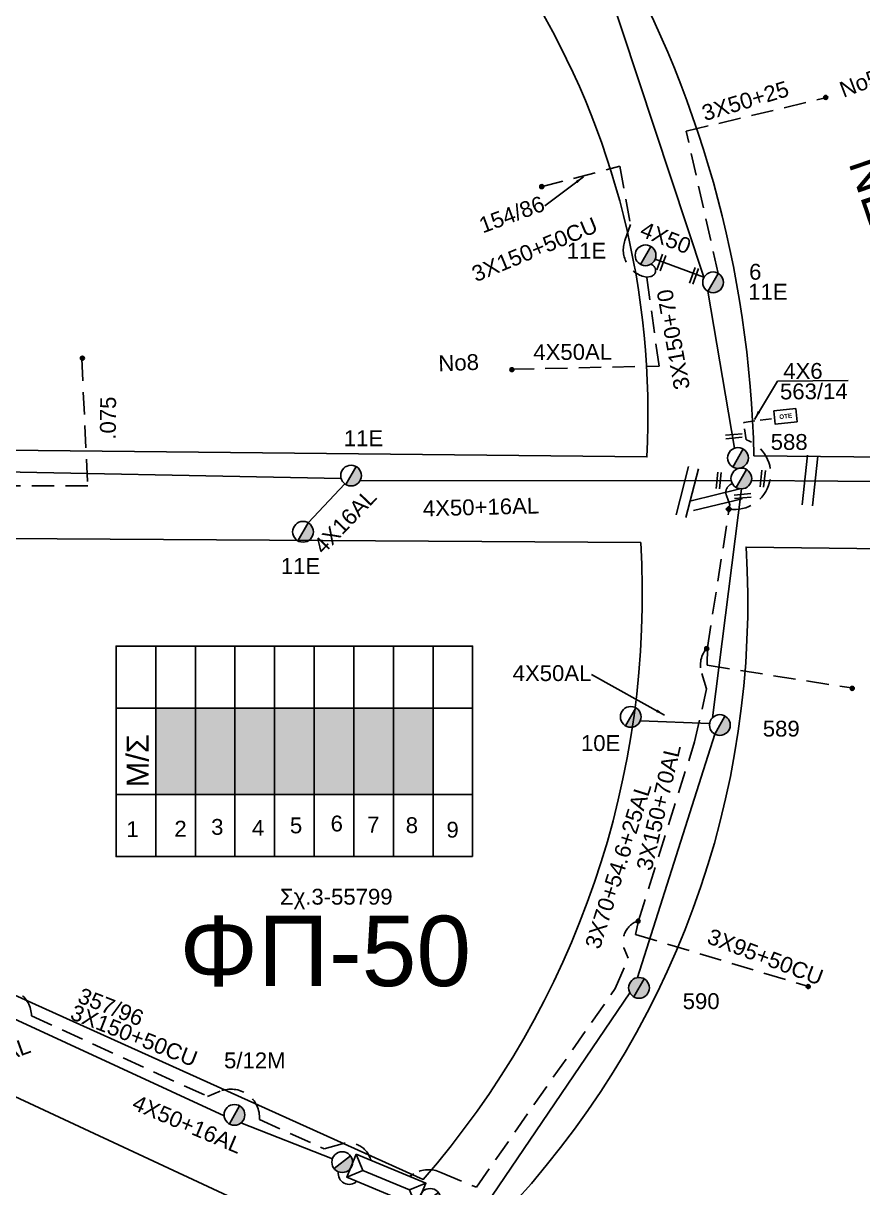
# Model space of a CAD drawing. Header units: millimetres. Extents: x 898 to 3196, y 765 to 1779.
# Drawn here: x 1254.5 to 1349.9, y 1262.6 to 1395 of the extents above; entities that cross this region are included whole.
import ezdxf
from ezdxf.enums import TextEntityAlignment as Align

# ---------------------------------------------------------------- set-up
doc = ezdxf.new("R2010")
doc.units = ezdxf.units.MM
doc.linetypes.add('DASHED', pattern=[19.05, 12.7, -6.35])
for name, color, linetype in [('Pillar OTE', 7, 'Continuous'), ('Ασφαλειοκιβώτια Χ.Τ 9 αναχωρήσεων', 7, 'Continuous'), ('Γυμνά εναέρια ΧΤ (3Φ)   4x16AL', 7, 'Continuous'), ('Γυμνά εναέρια ΧΤ (3Φ)   4x50AL', 7, 'Continuous'), ('Γυμνά εναέρια ΧΤ και ΦΟΠ (3Φ)   4x50+16AL', 7, 'Continuous'), ('Επιγραφές - Σχήματα', 7, 'Continuous'), ('Καλώδια ΧΤ   3x150+50CU', 7, 'DASHED'), ('Καλώδια ΧΤ   3x150+70AL', 7, 'DASHED'), ('Καλώδια ΧΤ   3x150AL+50CU', 7, 'DASHED'), ('Καλώδια ΧΤ   3x48+38+16.5', 7, 'DASHED'), ('Καλώδια ΧΤ   3x50+25', 7, 'SYN_LINE'), ('Καλώδια ΧΤ   3x95+50CU', 7, 'DASHED'), ('Μηχανική τομή', 7, 'Continuous'), ('Στύλος Ξύλινος', 7, 'Continuous'), ('Στύλος Ξύλινος @ 1', 7, 'Continuous'), ('Στύλος ΦΜ', 7, 'Continuous'), ('Στύλος ΦΜ @ 1', 7, 'Continuous'), ('Συνδέσεις', 7, 'Continuous'), ('Συνεστραμμένα ΧΤ   3x70+54.6+25AL', 7, 'SYN_LINE'), ('Τομή', 7, 'Continuous'), ('Υποσταθμός εναέριος 2 στύλων', 7, 'Continuous'), ('Υποσταθμός πόλεως', 7, 'Continuous'), ('Υπόβαθρο ΔΕΗ', 7, 'Continuous'), ('Υπόγεια Καλώδια Δικτύου ΧΤ   .075', 7, 'DASHED'), ('Υπόγεια καλώδια Παροχών ΧΤ   4x6', 7, 'DASHED')]:
    doc.layers.add(name, color=color, linetype=linetype)
doc.styles.add('ar', font='arial.ttf')
doc.styles.get("Standard").update_dxf_attribs({"font": 'arial.ttf'})
doc.linetypes.add('SYN_LINE', pattern='A,0.5,-0.0001,["/\\/\\/\\/",Standard,S=0.1,R=0,X=0,Y=-0.05],-0.25', length=0.7501)
doc.dimstyles.new('ISO-25', dxfattribs={"dimtxt": 2.5, "dimasz": 2.5, "dimexe": 1.25, "dimexo": 0.625, "dimtad": 1, "dimtxsty": 'Standard', "dimcen": 2.5, "dimadec": 0, "dimazin": 0, "dimtfac": 1, "dimtmove": 0, "dimatfit": 3, "dimfxl": 1, "dimarcsym": 0})

# ---------------------------------------------------------------- blocks, each defined once
blk = doc.blocks.new('ΥΠΟΣΤΑΘΜΟΣ ΕΝΑΕΡΙΟΣ ΕΠΙ 2 ΣΤΥΛΩΝ')
at = {"layer": 'Υποσταθμός εναέριος 2 στύλων', "linetype": 'Continuous'}
for points in [[(-11.97, -2.11, 0.574793), (-8.45, -0.07, 0.268822), (-9.64, 1.98)], [(9.68, -2.15, 0.574793), (13.19, -0.1, 0.268822), (12.01, 1.95)]]:
    blk.add_hatch(color=256, dxfattribs=at).paths.add_polyline_path(points)
for p, q in [((-11.97, -2.11), (-9.64, 1.98)), ((9.68, -2.15), (12.01, 1.95))]:
    blk.add_line(p, q, dxfattribs=at)
for centre in [(-10.81, -0.07), (10.84, -0.1)]:
    blk.add_circle(centre, 2.36, dxfattribs=at)
at = {"layer": 'Υποσταθμός πόλεως', "linetype": 'Continuous', "ltscale": 40}
blk.add_lwpolyline([(-8.57, 2.82), (8.57, 2.82), (8.57, -2.82), (-8.57, -2.82)], close=True, dxfattribs=at)
for points in [[(-5.75, 0), (-8.57, 2.82)], [(5.75, 0), (8.57, 2.82)], [(-8.57, -2.82), (-5.75, 0)], [(-5.75, 0), (5.75, 0)], [(8.57, -2.82), (5.75, 0)]]:
    blk.add_lwpolyline(points, dxfattribs=at)
at = {"layer": 'Υποσταθμός εναέριος 2 στύλων', "ltscale": 40, "flags": 1}
for tag, p in [('ΜΕΤΑΣΧΗΜΑΤΙΣΜΟΣ', (14.09, 2.51)), ('ΙΣΧΥΣ', (14.07, -0.28)), ('ΑΡΙΘΜΟΣ', (14.19, -3))]:
    blk.add_attdef(tag, p, '', height=1.8, dxfattribs=at)
blk = doc.blocks.new('ΥΠΑΡΧΩΝ ΤΣΙΜΕΝΤΕΝΙΟΣ ΣΤΥΛΟΣ')
at = {"layer": 'Στύλος ΦΜ'}
blk.add_hatch(color=7, dxfattribs=at).paths.add_polyline_path([(-1.29, -2.28, 0.574793), (2.62, 0, 0.268822), (1.3, 2.27)])
at = {"layer": 'Στύλος ΦΜ', "color": 7}
blk.add_line((-1.29, -2.28), (1.3, 2.27), dxfattribs=at)
blk.add_circle((0, 0), 2.62, dxfattribs=at)
at = {"layer": 'Στύλος ΦΜ', "flags": 4}
for tag, p in [('ΑΡΙΘΜΟΣ', (-4.68, 8.05)), ('ΤΥΠΟΣ', (-4.91, 3.03))]:
    blk.add_attdef(tag, p, '', height=4, dxfattribs=at)
blk = doc.blocks.new('ΥΠΑΡΧΩΝ ΞΥΛΙΝΟΣ ΣΤΥΛΟΣ')
at = {"layer": 'Στύλος Ξύλινος'}
h = blk.add_hatch(color=7, dxfattribs=at)
h.paths.add_polyline_path([(-2.62, 0, 0.270008), (-1.29, -2.28), (1.3, 2.27, 0.576266)])
h.paths.add_polyline_path([(-1.29, -2.28, 0.574793), (2.62, 0, 0.268822), (1.3, 2.27)])
at = {"layer": 'Στύλος Ξύλινος', "color": 7}
blk.add_line((-1.29, -2.28), (1.3, 2.27), dxfattribs=at)
blk.add_circle((0, 0), 2.62, dxfattribs=at)
at = {"layer": 'Στύλος Ξύλινος', "flags": 4}
for tag, p in [('ΑΡΙΘΜΟΣ', (-4.91, 8.6)), ('ΤΥΠΟΣ', (-4.85, 3.39))]:
    blk.add_attdef(tag, p, '', height=4, dxfattribs=at)
blk = doc.blocks.new('ΤΟΜΗ')
at = {"layer": 'Τομή', "ltscale": 40}
for p, q in [((-5.68, 0), (5.68, 0)), ((5.68, -2.33), (-5.68, -2.33))]:
    blk.add_line(p, q, dxfattribs=at)
blk = doc.blocks.new('A$C76D1674A')
at = {"layer": 'Τομή', "xscale": 0.5, "yscale": 0.5, "zscale": 0.5}
blk.add_blockref('ΤΟΜΗ', (2.84, 1.17), dxfattribs=at)
blk = doc.blocks.new('ΑΣΦΑΛΕΙΟΚΙΒΩΤΙΟ ΥΠΟΣΤΑΘΜΟΥ 9 ΑΝΑΧΩΡΗΣΕΩΝ')
at = {"layer": 'Ασφαλειοκιβώτια Χ.Τ 9 αναχωρήσεων', "ltscale": 40}
for p, q in [((-23.8, 40.36), (24.02, 40.36)), ((-9.72, 40.36), (-9.72, -40.64)), ((9.94, 40.36), (9.94, -40.64)), ((-23.8, 31.36), (24.02, 31.36)), ((-23.8, 22.36), (24.02, 22.36)), ((-23.8, 13.36), (24.02, 13.36)), ((-23.8, 4.36), (24.02, 4.36)), ((-23.8, -4.64), (24.02, -4.64)), ((-23.8, -13.64), (24.02, -13.64)), ((-23.8, -22.64), (24.02, -22.64)), ((-23.8, -31.64), (24.02, -31.64))]:
    blk.add_line(p, q, dxfattribs=at)
at = {"layer": 'Ασφαλειοκιβώτια Χ.Τ 9 αναχωρήσεων'}
blk.add_lwpolyline([(-23.8, -40.64), (24.02, -40.64), (24.02, 40.36), (-23.8, 40.36)], close=True, dxfattribs=at)
for s, p in [('1', (-19.38, 38.04)), ('2', (-19.28, 27.13)), ('3', (-18.87, 18.77)), ('4', (-19.1, 9.5)), ('5', (-18.53, 0.87)), ('6', (-18.1, -8.37)), ('7', (-18.36, -16.67)), ('8', (-18.48, -25.44)), ('9', (-19.51, -34.7))]:
    blk.add_text(s, height=3.6, rotation=270, dxfattribs=at).set_placement(p)
at = {"layer": 'Ασφαλειοκιβώτια Χ.Τ 9 αναχωρήσεων', "ltscale": 40}
for tag, height, p in [('ΟΝΟΜΑ', 5, (-0.16, 44.31)), ('ΚΕΙΜΕΝΟ 1', 2, (17.06, 35.59)), ('ΚΕΙΜΕΝΟ 2', 2, (17.06, 26.88)), ('ΚΕΙΜΕΝΟ 3', 2, (17.06, 17.69)), ('ΚΕΙΜΕΝΟ 4', 2, (17.06, 8.71)), ('ΚΕΙΜΕΝΟ 5', 2, (17.06, -0.13)), ('ΚΕΙΜΕΝΟ 6', 2, (17.06, -9.05)), ('ΚΕΙΜΕΝΟ 7', 2, (17.06, -18.13)), ('ΚΕΙΜΕΝΟ 8', 2, (17.06, -26.85)), ('ΚΕΙΜΕΝΟ 9', 2, (17.06, -35.99)), ('ΣΧ', 2, (-0.1, -42.64))]:
    blk.add_attdef(tag, text='', height=height, dxfattribs=at).set_placement(p, align=Align.MIDDLE_CENTER)
blk = doc.blocks.new('_ΣΥΝΔΕΣΗ')
at = {"layer": 'Συνδέσεις', "linetype": 'SYN_LINE', "ltscale": 40}
blk.add_hatch(color=256, dxfattribs=at).paths.add_polyline_path([(0.5, -0.01, 1), (-0.5, -0.01, 1)])
at = {"layer": 'Συνδέσεις'}
blk.add_circle((0, -0.01), 0.5, dxfattribs=at)
blk = doc.blocks.new('ΜΗΧΑΝΙΚΗ ΤΟΜΗ')
at = {"layer": 'Μηχανική τομή', "ltscale": 40}
for p, q in [((-1.89, 0.78), (1.89, 0.78)), ((1.89, 0), (-1.89, 0))]:
    blk.add_line(p, q, dxfattribs=at)
blk = doc.blocks.new('TSONTA XT1')
at = {"ltscale": 40}
h = blk.add_hatch(color=256, dxfattribs=at)
h.dxf.hatch_style = 1
h.paths.add_polyline_path([(595.96, 2487.66), (597.07, 2488.77), (595.96, 2489.87), (594.85, 2488.77)])
blk.add_lwpolyline([(594.85, 2488.77), (595.96, 2489.87), (597.07, 2488.77), (595.96, 2487.66)], close=True, dxfattribs=at)
blk = doc.blocks.new('PILLAR ΟΤΕ')
at = {"layer": 'Pillar OTE', "ltscale": 40}
blk.add_lwpolyline([(-3.31, 2.02), (3.39, 2.02), (3.39, -1.99), (-3.31, -1.99)], close=True, dxfattribs=at)
at = {"layer": 'Pillar OTE', "insert": (-1.81, 0.71), "char_height": 1.3575, "width": 109.961, "attachment_point": 1}
blk.add_mtext('{\\fArial|b1|i0|c161|p34;OTE}', dxfattribs=at)

msp = doc.modelspace()

# ---------------------------------------------------------------- hatches: boundary and pattern name
at = {"layer": 'Τομή', "linetype": 'Continuous'}
for color, points in [(6, [(1269.58, 1317.14), (1269.58, 1307.31), (1274.08, 1307.31), (1274.08, 1317.14)]), (2, [(1274.08, 1317.14), (1274.08, 1307.31), (1278.58, 1307.31), (1278.58, 1317.14)]), (62, [(1278.58, 1317.14), (1278.58, 1307.31), (1283.08, 1307.31), (1283.08, 1317.14)]), (27, [(1283.08, 1317.14), (1283.08, 1307.31), (1287.58, 1307.31), (1287.58, 1317.14)]), (85, [(1287.58, 1317.14), (1287.58, 1307.31), (1292.08, 1307.31), (1292.08, 1317.14)]), (133, [(1292.08, 1317.14), (1292.08, 1307.31), (1296.58, 1307.31), (1296.58, 1317.14)]), (151, [(1296.58, 1317.14), (1296.58, 1307.31), (1301.08, 1307.31), (1301.08, 1317.14)])]:
    msp.add_hatch(color=color, dxfattribs=at).paths.add_polyline_path(points)

# ---------------------------------------------------------------- linework, layer by layer
at = {"layer": 'Γυμνά εναέρια ΧΤ (3Φ)   4x16AL', "color": 151}
msp.add_lwpolyline([(1286.89, 1338.19), (1291.05, 1342.63)], dxfattribs=at)
at = {"layer": 'Γυμνά εναέρια ΧΤ (3Φ)   4x50AL', "color": 85, "linetype": 'DASHED', "ltscale": 0.2}
msp.add_lwpolyline([(1310.03, 1355.65), (1326.76, 1356), (1325.37, 1366.1), (1325.78, 1366.17, 0.823045), (1325.82, 1367.57, -8.959676)], format="xyb", dxfattribs=at)
at = {"layer": 'Γυμνά εναέρια ΧΤ (3Φ)   4x50AL', "color": 85, "linetype": 'Continuous'}
msp.add_lwpolyline([(1326.33, 1368.16), (1331.87, 1366.1)], dxfattribs=at)
at = {"layer": 'Γυμνά εναέρια ΧΤ (3Φ)   4x50AL', "color": 2, "linetype": 'Continuous'}
msp.add_lwpolyline([(1324.64, 1315.69), (1332.5, 1315.39)], dxfattribs=at)
at = {"layer": 'Γυμνά εναέρια ΧΤ και ΦΟΠ (3Φ)   4x50+16AL', "color": 151}
for points in [[(1244.5, 1344.12), (1290.64, 1343.24)], [(1292.78, 1342.95), (1334.96, 1343)]]:
    msp.add_lwpolyline(points, dxfattribs=at)
at = {"layer": 'Γυμνά εναέρια ΧΤ και ΦΟΠ (3Φ)   4x50+16AL', "color": 6, "linetype": 'Continuous'}
for points in [[(1253.43, 1281.85), (1277.35, 1270.81)], [(1279.26, 1269.99), (1289.65, 1265.9)]]:
    msp.add_lwpolyline(points, dxfattribs=at)
msp.add_arc((1291.56, 1264.25), 1.25, 170.7682, 314.5536, dxfattribs=at)
at = {"layer": 'Καλώδια ΧΤ   3x150+50CU', "color": 85, "ltscale": 0.2}
msp.add_lwpolyline([(1313.37, 1376.36), (1322.29, 1378.71), (1323.51, 1372.1), (1322.88, 1370.29, 0.467384), (1325.37, 1366.1, -11.429656)], format="xyb", dxfattribs=at)
at = {"layer": 'Καλώδια ΧΤ   3x150+70AL', "color": 85, "ltscale": 0.2}
msp.add_lwpolyline([(1298.41, 1263.92), (1298.89, 1264.21, -0.245533), (1301.97, 1264.37), (1306.01, 1262.68), (1321.79, 1285.27), (1323.26, 1288.7), (1322.87, 1289.61, -0.445342), (1324.42, 1292.96), (1330.81, 1313.3), (1332.17, 1319.33), (1331.61, 1321.05, -0.272699), (1332.26, 1324.03), (1334.81, 1340.23), (1334.42, 1341.29, -0.433104), (1335.09, 1342.64, -0.146973)], format="xyb", dxfattribs=at)
msp.add_lwpolyline([(1332.26, 1324.03), (1332.24, 1322), (1348.63, 1319.43)], dxfattribs=at)
at = {"layer": 'Καλώδια ΧΤ   3x150+70AL', "color": 133, "ltscale": 0.2}
msp.add_lwpolyline([(1166.66, 1316.54), (1172.32, 1313.95), (1172.77, 1311.25), (1223.87, 1287.75), (1228.53, 1294.96), (1249.82, 1284.63), (1251.04, 1285.11, -0.520796), (1255.47, 1282.15), (1275.45, 1273.01), (1276.88, 1273.59, -0.551919), (1281.37, 1270.37), (1288.71, 1267.05), (1290.77, 1267.63, -0.422614), (1294, 1265.76, -2.248438)], format="xyb", dxfattribs=at)
at = {"layer": 'Καλώδια ΧΤ   3x48+38+16.5', "color": 85, "linetype": 'Continuous'}
for points in [[(1318.82, 1405.52), (1331.87, 1366.1)], [(1332.32, 1364.5), (1335.33, 1346.67)]]:
    msp.add_lwpolyline(points, dxfattribs=at)
at = {"layer": 'Καλώδια ΧΤ   3x48+38+16.5', "color": 1, "linetype": 'Continuous', "ltscale": 0.2}
msp.add_lwpolyline([(1337.27, 1343), (1376.51, 1342.68)], dxfattribs=at)
at = {"layer": 'Καλώδια ΧΤ   3x50+25', "color": 85, "linetype": 'DASHED', "ltscale": 0.2}
msp.add_lwpolyline([(1333.48, 1366.54), (1329.86, 1382.7), (1345.84, 1386.53)], dxfattribs=at)
at = {"layer": 'Καλώδια ΧΤ   3x95+50CU', "color": 85, "ltscale": 0.2}
msp.add_lwpolyline([(1324.42, 1292.96), (1324.09, 1291.4), (1343.76, 1285.48)], dxfattribs=at)
at = {"layer": 'Συνεστραμμένα ΧΤ   3x70+54.6+25AL', "color": 2, "ltscale": 20}
for points in [[(1332.82, 1316.02), (1336.15, 1342.06)], [(1324.33, 1286.51), (1333.09, 1314.18)], [(1306.39, 1259.65), (1323.45, 1284.79)]]:
    msp.add_lwpolyline(points, dxfattribs=at)
at = {"layer": 'Υπόβαθρο ΔΕΗ'}
for points in [[(1224.88, 1376.72), (1260.1, 1448.95, -0.13593), (1312.13, 1398.52, -0.150273), (1325.38, 1345.69), (1245.29, 1346.53, 0.168927), (1224.88, 1376.72, -6.236232)], [(1320.71, 1405.75), (1345.95, 1421.68), (1375.44, 1345.41), (1337.54, 1345.82, 0.127238), (1320.71, 1405.75, -1.7532)], [(1227.02, 1296.5), (1246.31, 1336.45), (1324.69, 1335.95, -0.196084), (1299.97, 1263.57), (1227.02, 1296.5)], [(1391.57, 1220.28), (1308.7, 1259.22, 0.209274), (1336.66, 1335.43), (1424.66, 1334.36, -0.092208), (1419.05, 1278.94), (1383.92, 1285.5), (1383.05, 1278.45), (1417.19, 1271.53, -0.083451), (1391.57, 1220.28, 1.237642)]]:
    msp.add_lwpolyline(points, format="xyb", dxfattribs=at)
msp.add_lwpolyline([(1340.21, 1354.3), (1348.24, 1354.37)], dxfattribs=at)
msp.add_lwpolyline([(1188.95, 1216.54), (1261.96, 1182.77), (1295.78, 1253.3), (1222.52, 1287.45)], close=True, dxfattribs=at)
at = {"layer": 'Υπόγεια Καλώδια Δικτύου ΧΤ   .075', "color": 151, "ltscale": 0.2}
msp.add_lwpolyline([(1261.17, 1356.85), (1261.85, 1342.41), (1246.53, 1342.36, -0.215373), (1244.23, 1343.39, -5.254231)], format="xyb", dxfattribs=at)
at = {"layer": 'Υπόγεια καλώδια Παροχών ΧΤ   4x6', "color": 85, "linetype": 'DASHED', "ltscale": 0.1}
msp.add_lwpolyline([(1336.68, 1347.63), (1336.38, 1349.61), (1339.79, 1350.04)], dxfattribs=at)
at = {"layer": 'Υπόγεια καλώδια Παροχών ΧΤ   4x6', "color": 85, "linetype": 'DASHED', "ltscale": 0.2}
msp.add_arc((1335.37, 1343.78), 4.07, 261.0443, 71.2049, dxfattribs=at)

# ---------------------------------------------------------------- block references
at = {"layer": 'Pillar OTE', "xscale": 0.375, "yscale": 0.375, "zscale": 0.375, "rotation": 5.932849752892127}
msp.add_blockref('PILLAR ΟΤΕ', (1341.1, 1350.29), dxfattribs=at)
at = {"layer": 'Ασφαλειοκιβώτια Χ.Τ 9 αναχωρήσεων', "xscale": 0.5, "yscale": 0.5, "zscale": 0.5, "rotation": 90}
msp.add_blockref('ΑΣΦΑΛΕΙΟΚΙΒΩΤΙΟ ΥΠΟΣΤΑΘΜΟΥ 9 ΑΝΑΧΩΡΗΣΕΩΝ', (1285.26, 1312.17), dxfattribs=at)
at = {"layer": 'Γυμνά εναέρια ΧΤ και ΦΟΠ (3Φ)   4x50+16AL', "color": 154, "lineweight": 50, "rotation": 75.50575445620332}
msp.add_blockref('A$C76D1674A', (1329.83, 1338.81), dxfattribs=at)
at = {"layer": 'Καλώδια ΧΤ   3x48+38+16.5', "color": 1, "lineweight": 50, "rotation": 84.00796215942808}
msp.add_blockref('A$C76D1674A', (1344.2, 1340.12), dxfattribs=at)
at = {"layer": 'Μηχανική τομή'}
for p, xscale, yscale, zscale, rotation in [((1327.21, 1367.7), 0.4999999999999944, 0.4999999999999944, 0.4999999999999944, 69.97935829798118), ((1330.91, 1366.19), 0.4999999999999944, 0.4999999999999944, 0.4999999999999944, 69.97935829798118), ((1335.25, 1348.22), 0.4999999999998774, 0.4999999999998774, 0.4999999999998774, 184.9208748597487), ((1333.34, 1343.02), 0.4999999999998605, 0.4999999999998605, 0.4999999999998605, 264.0080904428544), ((1338.36, 1343.22), 0.4999999999998605, 0.4999999999998605, 0.4999999999998605, 264.0080904428544), ((1336.25, 1341.43), 0.4999999999998774, 0.4999999999998774, 0.4999999999998774, 184.9208748597487)]:
    msp.add_blockref('ΜΗΧΑΝΙΚΗ ΤΟΜΗ', p, dxfattribs=dict(at, xscale=xscale, yscale=yscale, zscale=zscale, rotation=rotation))
at = {"layer": 'Στύλος Ξύλινος @ 1', "ltscale": 40}
ref = msp.add_blockref('ΥΠΑΡΧΩΝ ΞΥΛΙΝΟΣ ΣΤΥΛΟΣ', (1324.49, 1285.34), dxfattribs=dict(at, xscale=0.4499999999998181, yscale=0.4499999999998181, zscale=0.4499999999998181))
ref.add_attrib('ΤΥΠΟΣ', '590', (1329.45, 1282.93), dxfattribs={"layer": 'Στύλος Ξύλινος', "height": 1.8, "flags": 4})
at = {"layer": 'Στύλος ΦΜ @ 1', "ltscale": 40}
ref = msp.add_blockref('ΥΠΑΡΧΩΝ ΤΣΙΜΕΝΤΕΝΙΟΣ ΣΤΥΛΟΣ', (1325.23, 1368.59), dxfattribs=dict(at, xscale=0.4499999999998181, yscale=0.4499999999998181, zscale=0.4499999999998181))
ref.add_attrib('ΤΥΠΟΣ', '11E', (1316.28, 1368.22), dxfattribs={"layer": 'Στύλος ΦΜ', "height": 1.8, "flags": 4})
ref = msp.add_blockref('ΥΠΑΡΧΩΝ ΤΣΙΜΕΝΤΕΝΙΟΣ ΣΤΥΛΟΣ', (1332.9, 1365.52), dxfattribs=dict(at, xscale=0.4499999999998181, yscale=0.4499999999998181, zscale=0.4499999999998181))
ref.add_attrib('ΤΥΠΟΣ', '11E', (1336.9, 1363.56), dxfattribs={"layer": 'Στύλος ΦΜ', "height": 1.8, "flags": 4})
ref.add_attrib('ΑΡΙΘΜΟΣ', '6', (1337, 1365.82), dxfattribs={"layer": 'Στύλος ΦΜ', "height": 1.8, "flags": 4})
ref = msp.add_blockref('ΥΠΑΡΧΩΝ ΤΣΙΜΕΝΤΕΝΙΟΣ ΣΤΥΛΟΣ', (1291.77, 1343.56), dxfattribs=dict(at, xscale=0.4499999999998181, yscale=0.4499999999998181, zscale=0.4499999999998181))
ref.add_attrib('ΤΥΠΟΣ', '11E', (1290.94, 1346.9), dxfattribs={"layer": 'Στύλος ΦΜ', "height": 1.8, "flags": 4})
ref = msp.add_blockref('ΥΠΑΡΧΩΝ ΤΣΙΜΕΝΤΕΝΙΟΣ ΣΤΥΛΟΣ', (1335.73, 1345.56), dxfattribs=dict(at, xscale=0.4499999999998181, yscale=0.4499999999998181, zscale=0.4499999999998181))
ref.add_attrib('ΤΥΠΟΣ', '588', (1339.45, 1346.48), dxfattribs={"layer": 'Στύλος ΦΜ', "height": 1.8, "flags": 4})
at = {"layer": 'Στύλος ΦΜ @ 1', "ltscale": 40, "xscale": 0.4499999999998181, "yscale": 0.4499999999998181, "zscale": 0.4499999999998181}
msp.add_blockref('ΥΠΑΡΧΩΝ ΤΣΙΜΕΝΤΕΝΙΟΣ ΣΤΥΛΟΣ', (1336.11, 1343.23), dxfattribs=at)
at = {"layer": 'Στύλος ΦΜ @ 1', "ltscale": 40}
ref = msp.add_blockref('ΥΠΑΡΧΩΝ ΤΣΙΜΕΝΤΕΝΙΟΣ ΣΤΥΛΟΣ', (1286.31, 1337.17), dxfattribs=dict(at, xscale=0.4499999999998181, yscale=0.4499999999998181, zscale=0.4499999999998181))
ref.add_attrib('ΤΥΠΟΣ', '11E', (1283.79, 1332.38), dxfattribs={"layer": 'Στύλος ΦΜ', "height": 1.8, "flags": 4})
ref = msp.add_blockref('ΥΠΑΡΧΩΝ ΤΣΙΜΕΝΤΕΝΙΟΣ ΣΤΥΛΟΣ', (1323.55, 1316.14), dxfattribs=dict(at, xscale=0.4499999999998181, yscale=0.4499999999998181, zscale=0.4499999999998181))
ref.add_attrib('ΤΥΠΟΣ', '10E', (1317.89, 1312.26), dxfattribs={"layer": 'Στύλος ΦΜ', "height": 1.8, "flags": 4})
ref = msp.add_blockref('ΥΠΑΡΧΩΝ ΤΣΙΜΕΝΤΕΝΙΟΣ ΣΤΥΛΟΣ', (1333.67, 1315.21), dxfattribs=dict(at, xscale=0.4499999999998181, yscale=0.4499999999998181, zscale=0.4499999999998181))
ref.add_attrib('ΤΥΠΟΣ', '589', (1338.55, 1313.9), dxfattribs={"layer": 'Στύλος ΦΜ', "height": 1.8, "flags": 4})
ref = msp.add_blockref('ΥΠΑΡΧΩΝ ΤΣΙΜΕΝΤΕΝΙΟΣ ΣΤΥΛΟΣ', (1278.52, 1270.91), dxfattribs=dict(at, xscale=0.4499999999998181, yscale=0.4499999999998181, zscale=0.4499999999998181))
ref.add_attrib('ΤΥΠΟΣ', '5/12M', (1277.34, 1276.2), dxfattribs={"layer": 'Στύλος ΦΜ', "height": 1.8, "flags": 4})
at = {"layer": 'Συνδέσεις'}
for name, p, xscale, yscale, zscale in [('_ΣΥΝΔΕΣΗ', (1345.7, 1386.54), 0.4500000000000455, 0.4500000000000455, 0.4500000000000455), ('_ΣΥΝΔΕΣΗ', (1313.43, 1376.4), 0.4500000000000455, 0.4500000000000455, 0.4500000000000455), ('_ΣΥΝΔΕΣΗ', (1261.24, 1356.9), 0.4500000000000455, 0.4500000000000455, 0.4500000000000455), ('_ΣΥΝΔΕΣΗ', (1310.04, 1355.6), 0.4500000000000455, 0.4500000000000455, 0.4500000000000455), ('TSONTA XT1', (1151.43, 574.4), 0.3075184835441075, 0.3075184835441075, 0.3075184835441075), ('_ΣΥΝΔΕΣΗ', (1332.18, 1323.9), 0.4500000000000455, 0.4500000000000455, 0.4500000000000455), ('_ΣΥΝΔΕΣΗ', (1348.71, 1319.38), 0.4500000000000455, 0.4500000000000455, 0.4500000000000455), ('_ΣΥΝΔΕΣΗ', (1324.39, 1292.93), 0.4500000000000455, 0.4500000000000455, 0.4500000000000455), ('_ΣΥΝΔΕΣΗ', (1343.71, 1285.49), 0.4500000000000455, 0.4500000000000455, 0.4500000000000455)]:
    msp.add_blockref(name, p, dxfattribs=dict(at, xscale=xscale, yscale=yscale, zscale=zscale))
at = {"layer": 'Συνεστραμμένα ΧΤ   3x70+54.6+25AL', "color": 2, "linetype": 'Continuous', "lineweight": 50, "rotation": 13.53489044961362}
msp.add_blockref('A$C76D1674A', (1330.68, 1339.57), dxfattribs=at)
at = {"layer": 'Υποσταθμός εναέριος 2 στύλων', "xscale": 0.5000000000000115, "yscale": 0.5000000000000115, "zscale": 0.5000000000000115, "rotation": 337.4068070246905}
msp.add_blockref('ΥΠΟΣΤΑΘΜΟΣ ΕΝΑΕΡΙΟΣ ΕΠΙ 2 ΣΤΥΛΩΝ', (1295.77, 1263.49), dxfattribs=at)

# ---------------------------------------------------------------- texts
at = {"layer": 'Γυμνά εναέρια ΧΤ (3Φ)   4x16AL', "linetype": 'Continuous'}
msp.add_text('4X16AL', height=1.8, rotation=46.2624, dxfattribs=at).set_placement((1291.07, 1338.37), align=Align.MIDDLE)
at = {"layer": 'Γυμνά εναέρια ΧΤ (3Φ)   4x50AL', "linetype": 'Continuous'}
for s, rotation, p in [('4X50', 338.6652, (1327.53, 1370.59)), ('4X50AL', 0.2982, (1316.95, 1357.61)), ('4Χ6', 0.2982, (1343.11, 1355.45)), ('563/14', 0.2982, (1344.35, 1353.17)), ('4X50AL', 19.783, (1251, 1277.37))]:
    msp.add_text(s, height=1.8, rotation=rotation, dxfattribs=at).set_placement(p, align=Align.MIDDLE)
at = {"layer": 'Γυμνά εναέρια ΧΤ (3Φ)   4x50AL', "linetype": 'Continuous', "insert": (1310.13, 1322.01), "char_height": 1.8, "width": 13.7105, "attachment_point": 1, "style": 'ar'}
msp.add_mtext('4Χ50AL', dxfattribs=at)
at = {"layer": 'Γυμνά εναέρια ΧΤ και ΦΟΠ (3Φ)   4x50+16AL', "linetype": 'Continuous'}
for rotation, p in [(1.4675, (1306.53, 1339.99)), (337.0369, (1273.19, 1269.85))]:
    msp.add_text('4X50+16AL', height=1.8, rotation=rotation, dxfattribs=at).set_placement(p, align=Align.MIDDLE)
at = {"layer": 'Επιγραφές - Σχήματα', "linetype": 'Continuous', "attachment_point": 1, "style": 'ar'}
for s, insert, char_height, width, rotation in [('Νο5', (1347.07, 1388.16), 1.8, 8.3548, 20.9536), ('ΝΕΣΤΩΡΟΣ', (1352.04, 1380.4), 4, 25.2338, 288.8842), ('154/86', (1306.11, 1372.76), 1.8, 8.3548, 20.2302), ('Νο8', (1301.65, 1357.2), 1.8, 8.3548, 2.2998), ('Μ/Σ', (1266.27, 1308.14), 2.5, 12.5319, 90), ('357/96', (1261.23, 1285.42), 1.8, 8.3548, 338.6738)]:
    msp.add_mtext(s, dxfattribs=dict(at, insert=insert, char_height=char_height, width=width, rotation=rotation))
at = {"layer": 'Επιγραφές - Σχήματα', "linetype": 'Continuous', "width": 25.2338, "attachment_point": 1, "style": 'ar'}
for s, insert, char_height in [('Σχ.3-55799', (1283.69, 1296.6), 1.8), ('ΦΠ-50', (1272.27, 1293.54), 8)]:
    msp.add_mtext(s, dxfattribs=dict(at, insert=insert, char_height=char_height))
at = {"layer": 'Καλώδια ΧΤ   3x150+50CU', "linetype": 'Continuous'}
msp.add_text('3X150+50CU', height=1.8, rotation=22.5029, dxfattribs=at).set_placement((1312.62, 1369.26), align=Align.MIDDLE)
at = {"layer": 'Καλώδια ΧΤ   3x150+70AL', "linetype": 'Continuous'}
for s, rotation, p in [('3X150+70', 100.1733, (1328.38, 1359.02)), ('3X150+70AL', 76.7039, (1326.71, 1305.87))]:
    msp.add_text(s, height=1.8, rotation=rotation, dxfattribs=at).set_placement(p, align=Align.MIDDLE)
at = {"layer": 'Καλώδια ΧΤ   3x150AL+50CU', "linetype": 'Continuous', "insert": (1260.38, 1283.52), "char_height": 1.8, "width": 8.3548, "attachment_point": 1, "rotation": 338.6738, "style": 'ar'}
msp.add_mtext('3Χ150+50CU', dxfattribs=at)
at = {"layer": 'Καλώδια ΧΤ   3x50+25', "linetype": 'Continuous'}
msp.add_text('3X50+25', height=1.8, rotation=16.6442, dxfattribs=at).set_placement((1336.56, 1386.15), align=Align.MIDDLE)
at = {"layer": 'Καλώδια ΧΤ   3x95+50CU', "linetype": 'Continuous'}
msp.add_text('3X95+50CU', height=1.8, rotation=339.2846, dxfattribs=at).set_placement((1338.85, 1288.87), align=Align.MIDDLE)
at = {"layer": 'Συνεστραμμένα ΧΤ   3x70+54.6+25AL', "linetype": 'Continuous'}
msp.add_text('3X70+54.6+25AL', height=1.8, rotation=72.4321, dxfattribs=at).set_placement((1322.12, 1299.23), align=Align.MIDDLE)
at = {"layer": 'Υπόγεια Καλώδια Δικτύου ΧΤ   .075', "linetype": 'Continuous'}
msp.add_text('.075', height=1.8, rotation=89.488, dxfattribs=at).set_placement((1264.15, 1350.09), align=Align.MIDDLE)

# ---------------------------------------------------------------- leaders
at = {"layer": 'Επιγραφές - Σχήματα', "ltscale": 40}
for points in [[(1318.19, 1377.51), (1313.77, 1374.22)], [(1337.6, 1349.95), (1340.21, 1354.3)], [(1327.37, 1316.35), (1319.09, 1320.96)]]:
    msp.add_leader(points, dimstyle='ISO-25', override={"dimasz": 1, "dimtad": 0}, dxfattribs=at)

doc.saveas('drawing.dxf')
